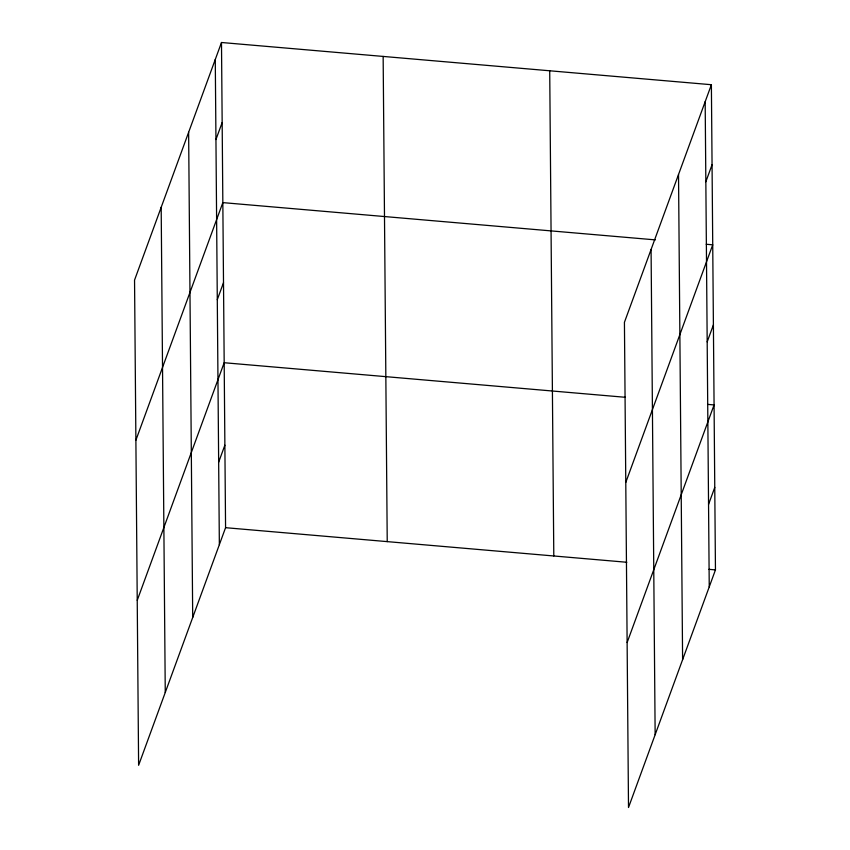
<?xml version="1.0" encoding="UTF-8"?>
<svg xmlns="http://www.w3.org/2000/svg" width="850" height="850" viewBox="0 0 850 850"><rect width="100%" height="100%" fill="white"/><g stroke="black" fill="none" stroke-linecap="round" stroke-linejoin="round"><path stroke-width="1.27" d="M221.489 42.5L134.544 280.096L138.614 765.287L225.569 527.691L221.489 42.5L711.386 84.713L715.456 569.904L628.511 807.5L624.431 322.309L711.386 84.713M215.942 139.549L222.158 122.559M135.883 440.215L222.838 202.619L655.361 239.881M217.292 299.657L223.508 282.668M137.232 600.323L224.177 362.727L625.419 397.301M218.652 462.198L224.867 445.209M705.84 181.751L712.056 164.762M625.781 482.418L712.725 244.821L706.212 244.258M707.189 341.87L713.405 324.881M627.13 642.536L714.074 404.94L707.551 404.377M708.549 504.411L714.765 487.422M225.569 527.691L626.801 562.264M708.942 569.341L715.456 569.904M705.171 101.703L709.24 586.893M678.523 174.494L682.603 659.696M651.079 249.507L655.148 734.697M549.716 70.784L553.796 555.974M383.148 56.429L387.228 541.62M215.273 59.489L219.353 544.68M188.626 132.292L192.706 617.482M161.181 207.294L165.261 692.484"/></g></svg>
